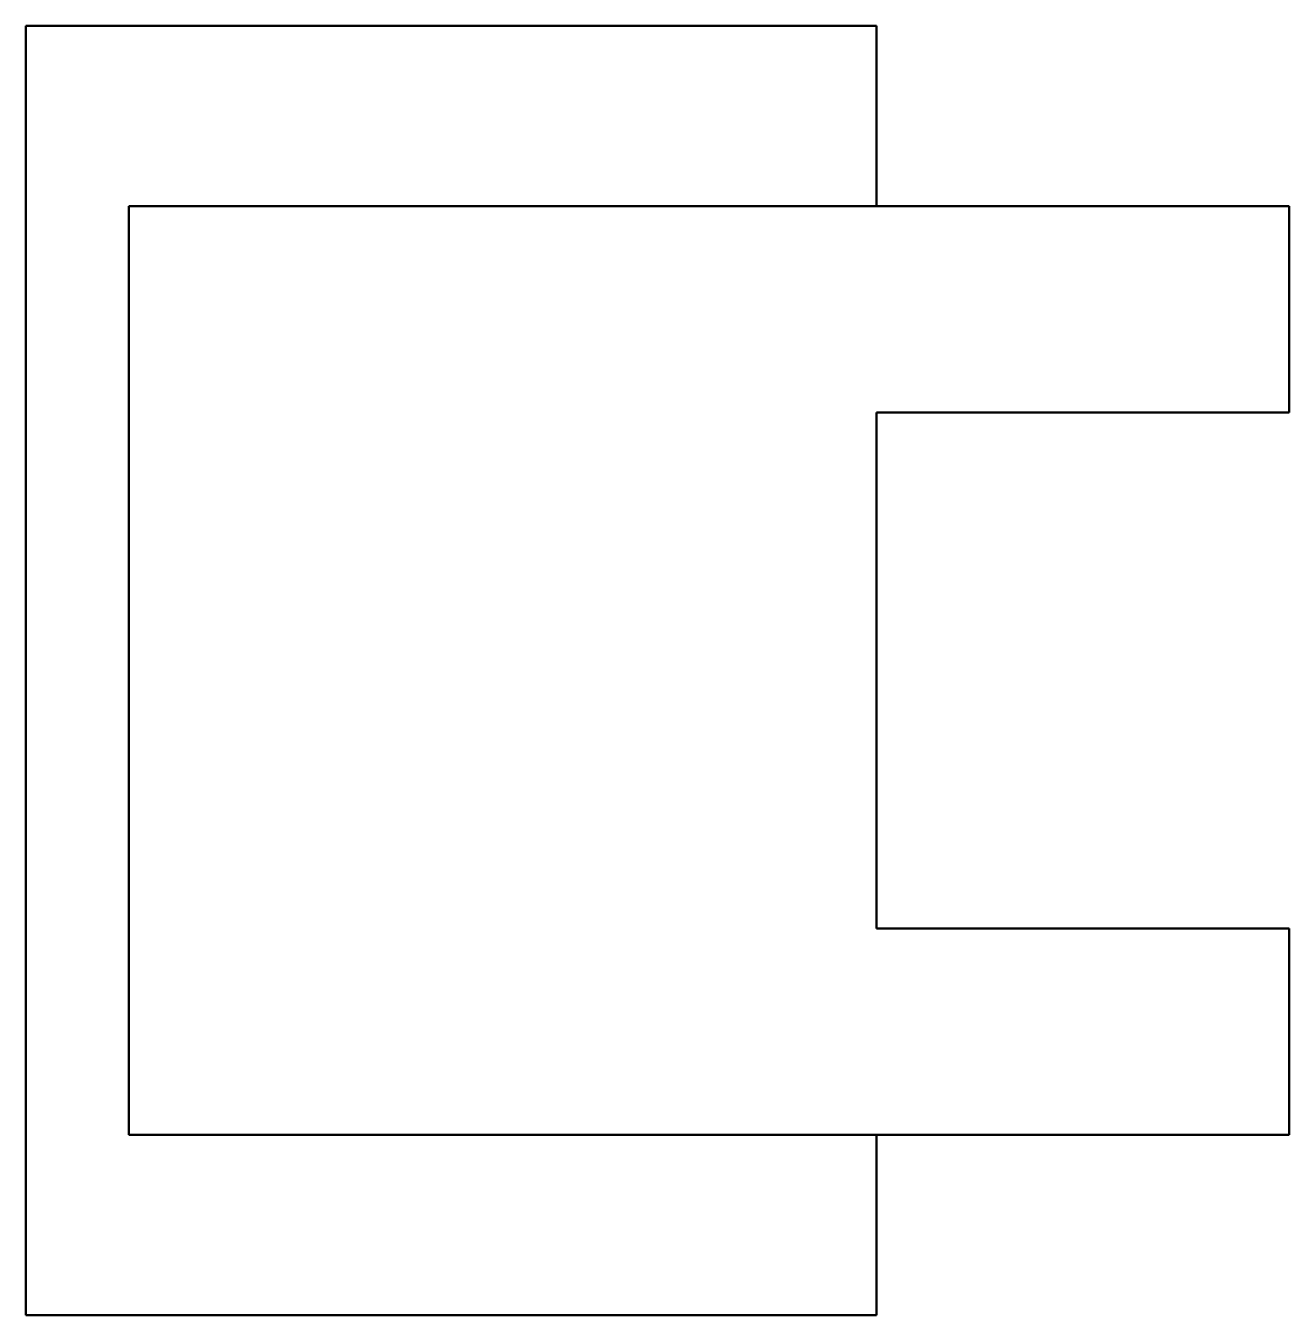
# Model space of a CAD drawing. Header units: millimetres. Extents: x -340 to -291, y 0 to 271.
# Drawn here: x -340.19 to -291.19, y 220.63 to 270.63 of the extents above.
import ezdxf

# ---------------------------------------------------------------- set-up
doc = ezdxf.new("R2010")
doc.units = ezdxf.units.MM
doc.layers.add('top-VIS', color=7, linetype='Continuous', lineweight=50)

msp = doc.modelspace()

# ---------------------------------------------------------------- linework, layer by layer
at = {"layer": 'top-VIS'}
for p, q in [((-307.188, 270.632), (-340.188, 270.632)), ((-340.188, 270.632), (-340.188, 220.632)), ((-307.188, 263.632), (-307.188, 270.632)), ((-291.188, 263.632), (-336.188, 263.632)), ((-336.188, 263.632), (-336.188, 227.632)), ((-291.188, 255.632), (-291.188, 263.632)), ((-307.188, 235.632), (-307.188, 255.632)), ((-307.188, 255.632), (-291.188, 255.632)), ((-291.188, 235.632), (-307.188, 235.632)), ((-291.188, 227.632), (-291.188, 235.632)), ((-336.188, 227.632), (-291.188, 227.632)), ((-307.188, 220.632), (-307.188, 227.632)), ((-340.188, 220.632), (-307.188, 220.632))]:
    msp.add_line(p, q, dxfattribs=at)

doc.saveas('drawing.dxf')
